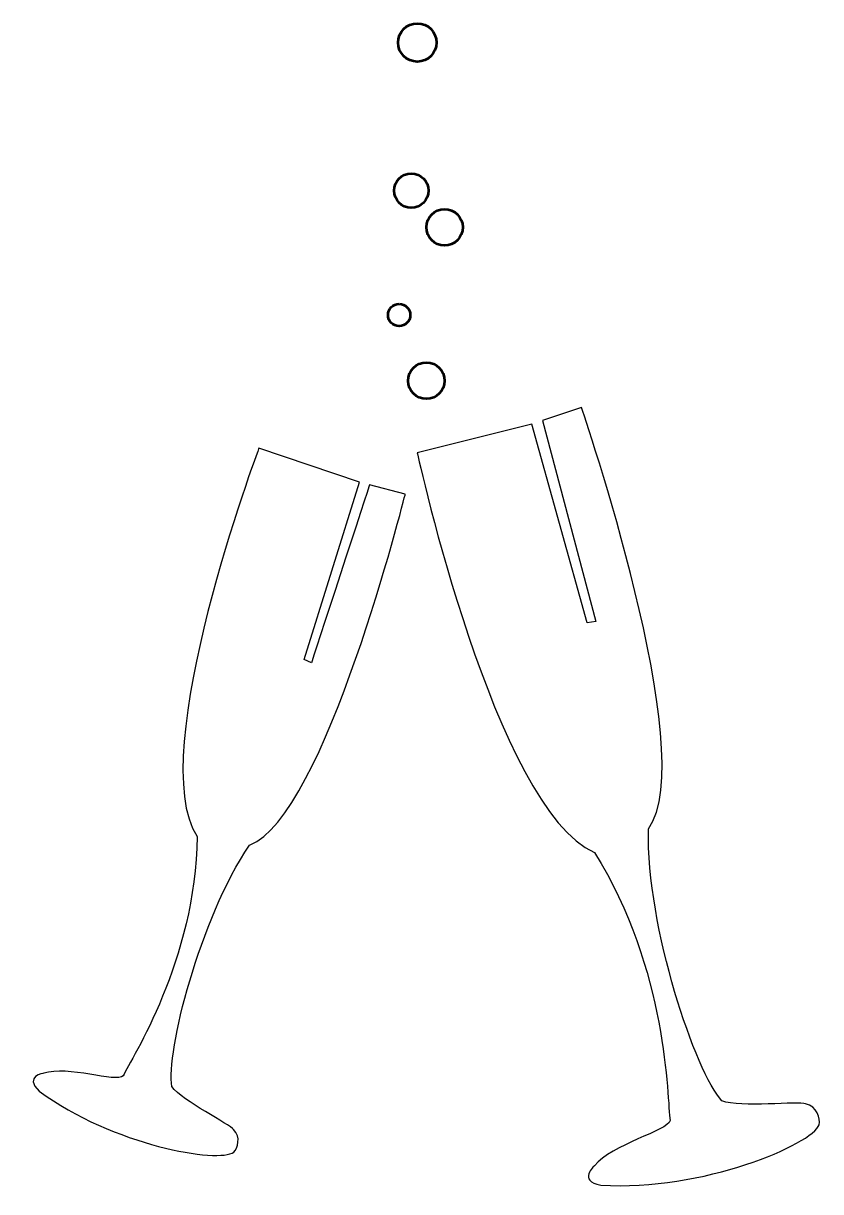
# Model space of a CAD drawing. Header units: centimetres. Extents: x -4.9 to 4.8, y -7.2 to 7.1.
import ezdxf

# ---------------------------------------------------------------- set-up
doc = ezdxf.new("R2010")
doc.units = ezdxf.units.CM
doc.header["$MEASUREMENT"] = 0
doc.layers.add('Layer 1', color=7, linetype='Continuous')

msp = doc.modelspace()

# ---------------------------------------------------------------- linework, layer by layer
at = {"layer": 'Layer 1', "color": 27, "lineweight": 53}
for centre, major_axis in [((-0.11053, 6.87038), (0, 0.23489)), ((-0.18469, 5.05711), (0, 0.21018)), ((0.2233, 4.60782), (0, 0.22254)), ((-0.33307, 3.53219), (0, 0.13599)), ((0.00075, 2.72854), (0, 0.22254))]:
    msp.add_ellipse(centre, major_axis=major_axis, ratio=1, dxfattribs=at)
at = {"layer": 'Layer 1', "color": 27}
for points in [[(-0.11201, 1.84502), (-0.11201, 1.84502), (1.29028, 2.19784), (1.29028, 2.19784), (1.29028, 2.19784), (1.29028, 2.19784), (1.96939, -0.23633), (1.96939, -0.23633), (1.96939, -0.23633), (1.96939, -0.23633), (2.07522, -0.21868), (2.07522, -0.21868), (2.07522, -0.21868), (2.07522, -0.21868), (1.42257, 2.24195), (1.42257, 2.24195), (1.42257, 2.24195), (1.42257, 2.24195), (1.89882, 2.40067), (1.89882, 2.40067), (1.89882, 2.40067), (1.89882, 2.40067), (3.37168, -1.88555), (2.71903, -2.7587), (2.71903, -2.7587), (2.69257, -3.97578), (3.30111, -5.74849), (3.61861, -6.09245), (3.61861, -6.09245), (3.84792, -6.18064), (4.5623, -6.09245), (4.64167, -6.12772), (4.64167, -6.12772), (4.78277, -6.15418), (4.82688, -6.31293), (4.80923, -6.38349), (4.80923, -6.38349), (4.72985, -6.62162), (3.38048, -7.2037), (2.13694, -7.12432), (2.13694, -7.12432), (1.8459, -7.0714), (2.05756, -6.88619), (2.05756, -6.88619), (2.05756, -6.88619), (2.26923, -6.62161), (2.95714, -6.46286), (2.9836, -6.33056), (2.9836, -6.33056), (2.94833, -6.07479), (2.95714, -4.47848), (2.05756, -3.04973), (2.05756, -3.04973), (0.84049, -2.51177), (-0.11201, 1.84502), (-0.11201, 1.84502)], [(-2.04918, 1.90389), (-2.04918, 1.90389), (-0.81731, 1.48421), (-0.81731, 1.48421), (-0.81731, 1.48421), (-0.81731, 1.48421), (-1.49544, -0.68675), (-1.49544, -0.68675), (-1.49544, -0.68675), (-1.49544, -0.68675), (-1.40683, -0.72522), (-1.40683, -0.72522), (-1.40683, -0.72522), (-1.40686, -0.72525), (-0.69582, 1.45278), (-0.69582, 1.45278), (-0.69582, 1.45278), (-0.69582, 1.45278), (-0.25841, 1.33962), (-0.25841, 1.33962), (-0.25841, 1.33962), (-0.25841, 1.33962), (-1.24324, -2.61873), (-2.16344, -2.95888), (-2.16344, -2.95888), (-2.77897, -3.86529), (-3.18672, -5.50208), (-3.11517, -5.91724), (-3.11517, -5.91724), (-2.9851, -6.09607), (-2.40236, -6.37896), (-2.35965, -6.44448), (-2.35965, -6.44448), (-2.26599, -6.53354), (-2.31036, -6.67504), (-2.35822, -6.71967), (-2.35822, -6.71967), (-2.5347, -6.86072), (-3.83878, -6.64014), (-4.73926, -5.97167), (-4.73926, -5.97167), (-4.9332, -5.78929), (-4.68269, -5.75297), (-4.68269, -5.75297), (-4.68269, -5.75297), (-4.39334, -5.65666), (-3.79604, -5.87341), (-3.71133, -5.78644), (-3.71133, -5.78644), (-3.61283, -5.57594), (-2.82506, -4.37446), (-2.80545, -2.85507), (-2.80545, -2.85507), (-3.46158, -1.85314), (-2.04918, 1.90389), (-2.04918, 1.90389)]]:
    msp.add_open_spline(points, degree=3, knots=[0, 0, 0, 0, 0.06666667, 0.06666667, 0.06666667, 0.06666667, 0.13333333, 0.13333333, 0.13333333, 0.13333333, 0.2, 0.2, 0.2, 0.2, 0.26666667, 0.26666667, 0.26666667, 0.26666667, 0.33333333, 0.33333333, 0.33333333, 0.33333333, 0.4, 0.4, 0.4, 0.4, 0.46666667, 0.46666667, 0.46666667, 0.46666667, 0.53333333, 0.53333333, 0.53333333, 0.53333333, 0.6, 0.6, 0.6, 0.6, 0.66666667, 0.66666667, 0.66666667, 0.66666667, 0.73333333, 0.73333333, 0.73333333, 0.73333333, 0.8, 0.8, 0.8, 0.8, 0.86666667, 0.86666667, 0.86666667, 0.86666667, 1, 1, 1, 1], dxfattribs=at)

doc.saveas('drawing.dxf')
